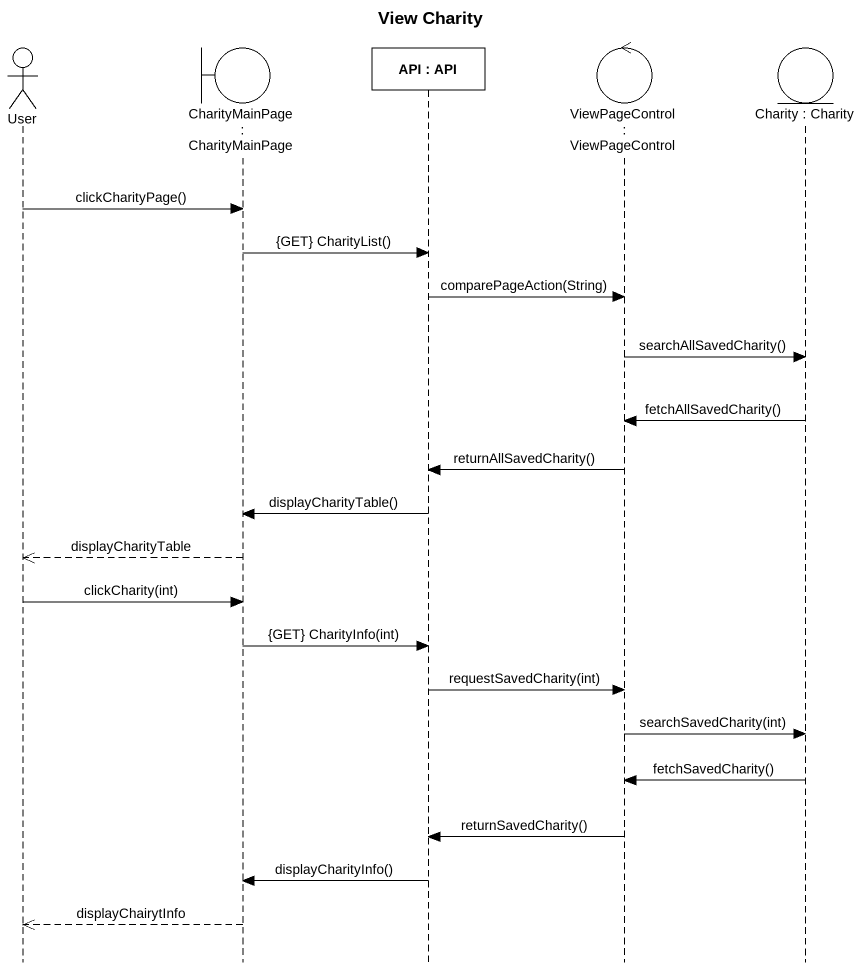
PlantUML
@startuml
title View Charity
hide footbox
actor User
boundary "CharityMainPage : CharityMainPage" as CharityMainPage
participant "API : API" as API
control "ViewPageControl : ViewPageControl" as ViewPageControl
entity "Charity : Charity" as Charity

User -> CharityMainPage : clickCharityPage()
CharityMainPage -> API : {GET} CharityList()
API -> ViewPageControl : comparePageAction(String)
ViewPageControl -> Charity : searchAllSavedCharity()
Charity -> ViewPageControl : fetchAllSavedCharity()
ViewPageControl -> API : returnAllSavedCharity()
API -> CharityMainPage : displayCharityTable()
CharityMainPage -->> User : displayCharityTable
User -> CharityMainPage : clickCharity(int)
CharityMainPage -> API : {GET} CharityInfo(int)
API -> ViewPageControl : requestSavedCharity(int)
ViewPageControl -> Charity : searchSavedCharity(int)
Charity -> ViewPageControl : fetchSavedCharity()
ViewPageControl -> API : returnSavedCharity()
API -> CharityMainPage : displayCharityInfo()
CharityMainPage -->> User : displayChairytInfo
@enduml
